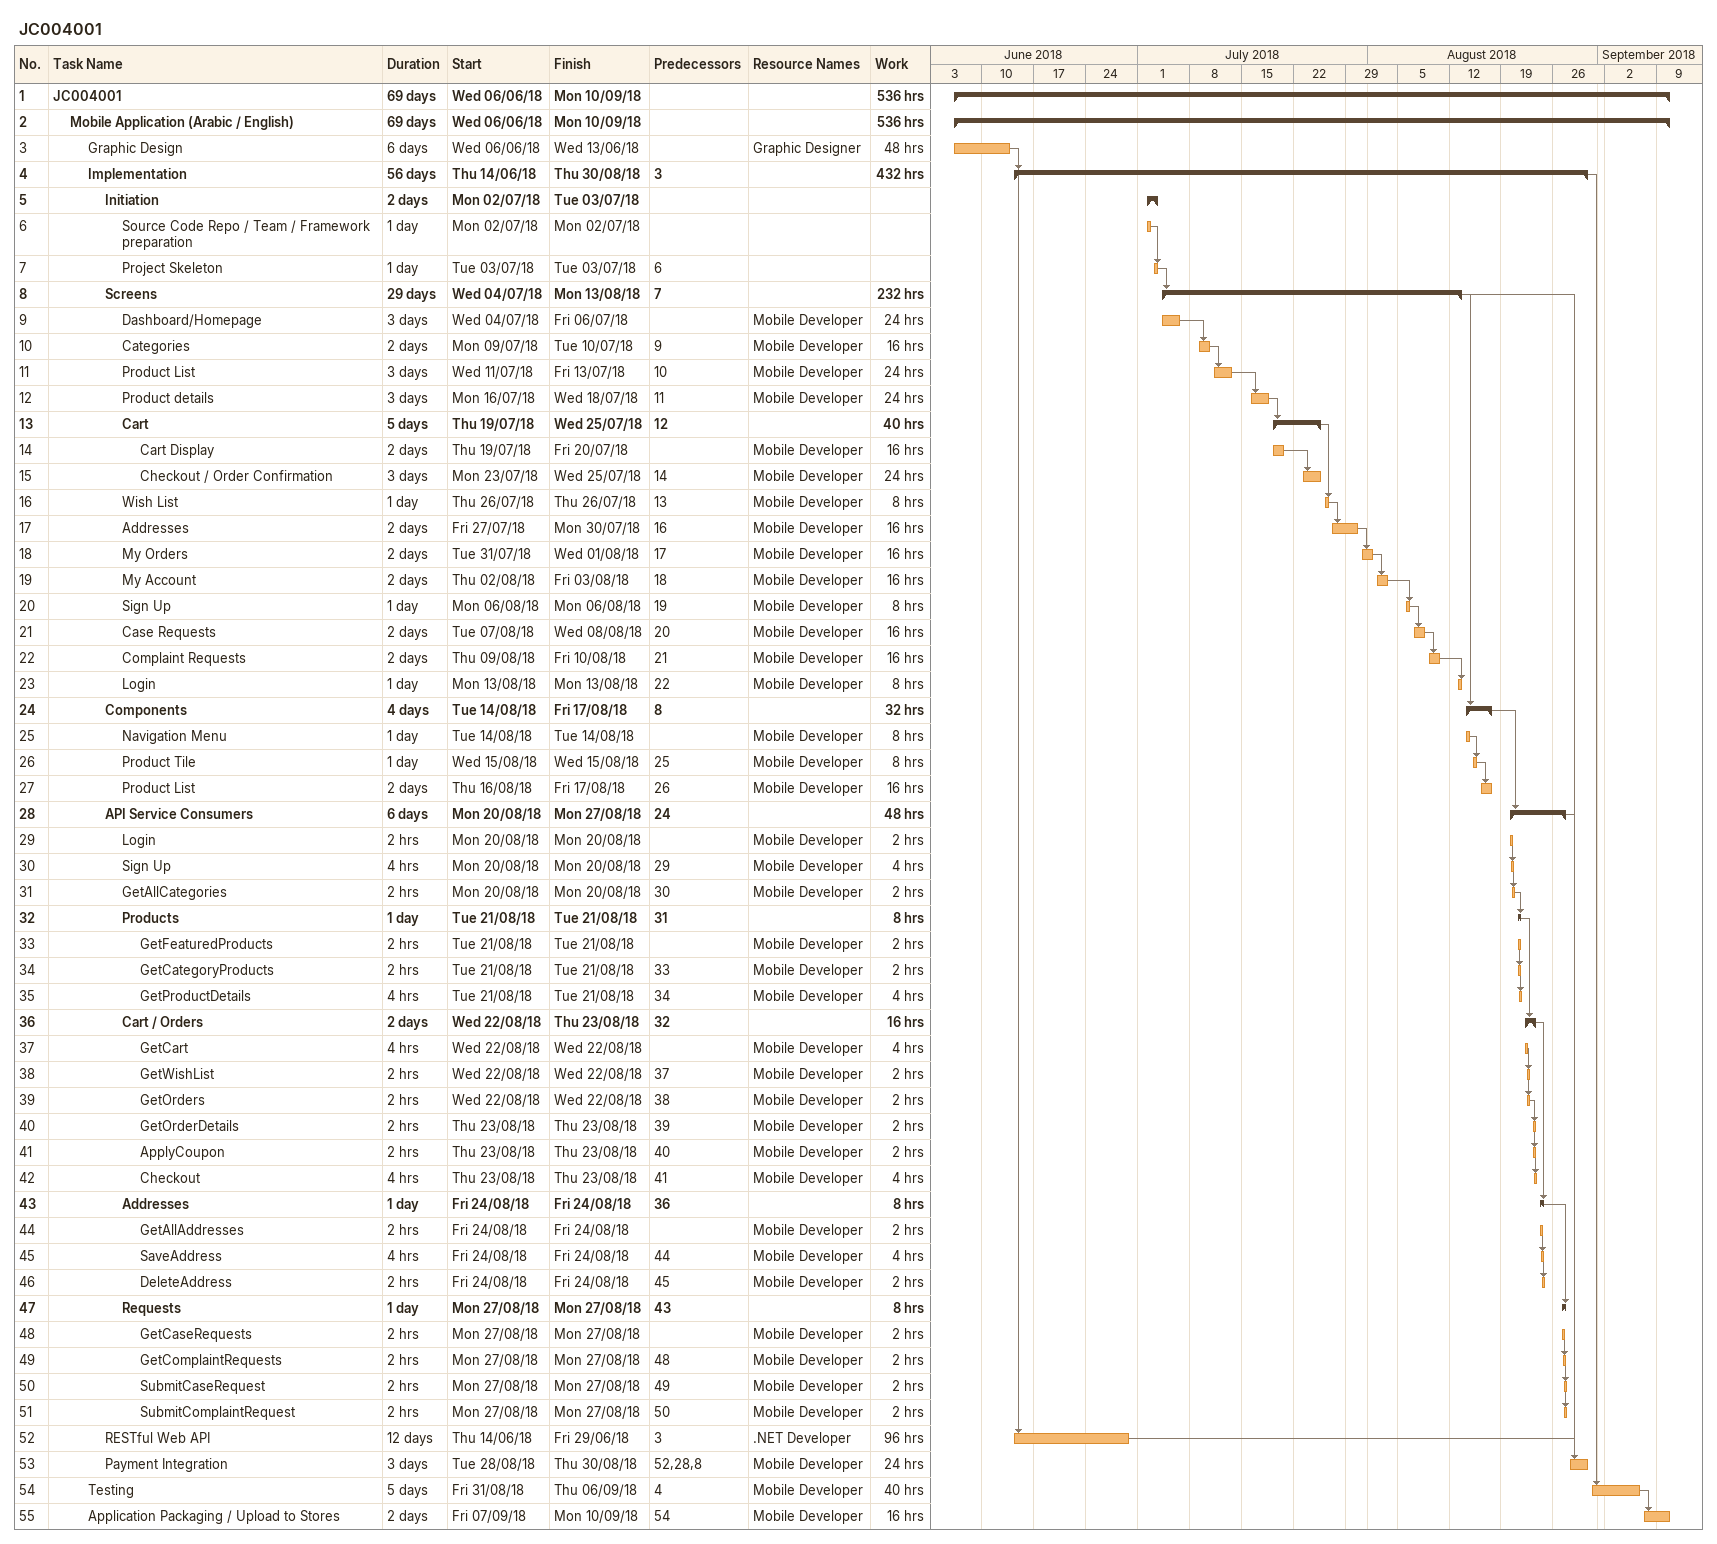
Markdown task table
JC004001

| ID | Level | Task | Duration | Start | Finish | Predecessors | Resources | Work (h) |
|---|---|---|---|---|---|---|---|---|
| 1 | 1 | **JC004001** | 69d | 2018-06-06 | 2018-09-10 |  |  | 536 |
| 2 | 2 | **Mobile Application (Arabic / English)** | 69d | 2018-06-06 | 2018-09-10 |  |  | 536 |
| 3 | 3 | Graphic Design | 6d | 2018-06-06 | 2018-06-13 |  | Graphic Designer | 48 |
| 4 | 3 | **Implementation** | 56d | 2018-06-14 | 2018-08-30 | 3 |  | 432 |
| 5 | 4 | **Initiation** | 2d | 2018-07-02 | 2018-07-03 |  |  |  |
| 6 | 5 | Source Code Repo / Team / Framework preparation | 1d | 2018-07-02 | 2018-07-02 |  |  |  |
| 7 | 5 | Project Skeleton | 1d | 2018-07-03 | 2018-07-03 | 6 |  |  |
| 8 | 4 | **Screens** | 29d | 2018-07-04 | 2018-08-13 | 7 |  | 232 |
| 9 | 5 | Dashboard/Homepage | 3d | 2018-07-04 | 2018-07-06 |  | Mobile Developer | 24 |
| 10 | 5 | Categories | 2d | 2018-07-09 | 2018-07-10 | 9 | Mobile Developer | 16 |
| 11 | 5 | Product List | 3d | 2018-07-11 | 2018-07-13 | 10 | Mobile Developer | 24 |
| 12 | 5 | Product details | 3d | 2018-07-16 | 2018-07-18 | 11 | Mobile Developer | 24 |
| 13 | 5 | **Cart** | 5d | 2018-07-19 | 2018-07-25 | 12 |  | 40 |
| 14 | 6 | Cart Display | 2d | 2018-07-19 | 2018-07-20 |  | Mobile Developer | 16 |
| 15 | 6 | Checkout / Order Confirmation | 3d | 2018-07-23 | 2018-07-25 | 14 | Mobile Developer | 24 |
| 16 | 5 | Wish List | 1d | 2018-07-26 | 2018-07-26 | 13 | Mobile Developer | 8 |
| 17 | 5 | Addresses | 2d | 2018-07-27 | 2018-07-30 | 16 | Mobile Developer | 16 |
| 18 | 5 | My Orders | 2d | 2018-07-31 | 2018-08-01 | 17 | Mobile Developer | 16 |
| 19 | 5 | My Account | 2d | 2018-08-02 | 2018-08-03 | 18 | Mobile Developer | 16 |
| 20 | 5 | Sign Up | 1d | 2018-08-06 | 2018-08-06 | 19 | Mobile Developer | 8 |
| 21 | 5 | Case Requests | 2d | 2018-08-07 | 2018-08-08 | 20 | Mobile Developer | 16 |
| 22 | 5 | Complaint Requests | 2d | 2018-08-09 | 2018-08-10 | 21 | Mobile Developer | 16 |
| 23 | 5 | Login | 1d | 2018-08-13 | 2018-08-13 | 22 | Mobile Developer | 8 |
| 24 | 4 | **Components** | 4d | 2018-08-14 | 2018-08-17 | 8 |  | 32 |
| 25 | 5 | Navigation Menu | 1d | 2018-08-14 | 2018-08-14 |  | Mobile Developer | 8 |
| 26 | 5 | Product Tile | 1d | 2018-08-15 | 2018-08-15 | 25 | Mobile Developer | 8 |
| 27 | 5 | Product List | 2d | 2018-08-16 | 2018-08-17 | 26 | Mobile Developer | 16 |
| 28 | 4 | **API Service Consumers** | 6d | 2018-08-20 | 2018-08-27 | 24 |  | 48 |
| 29 | 5 | Login | 2h | 2018-08-20 | 2018-08-20 |  | Mobile Developer | 2 |
| 30 | 5 | Sign Up | 4h | 2018-08-20 | 2018-08-20 | 29 | Mobile Developer | 4 |
| 31 | 5 | GetAllCategories | 2h | 2018-08-20 | 2018-08-20 | 30 | Mobile Developer | 2 |
| 32 | 5 | **Products** | 1d | 2018-08-21 | 2018-08-21 | 31 |  | 8 |
| 33 | 6 | GetFeaturedProducts | 2h | 2018-08-21 | 2018-08-21 |  | Mobile Developer | 2 |
| 34 | 6 | GetCategoryProducts | 2h | 2018-08-21 | 2018-08-21 | 33 | Mobile Developer | 2 |
| 35 | 6 | GetProductDetails | 4h | 2018-08-21 | 2018-08-21 | 34 | Mobile Developer | 4 |
| 36 | 5 | **Cart / Orders** | 2d | 2018-08-22 | 2018-08-23 | 32 |  | 16 |
| 37 | 6 | GetCart | 4h | 2018-08-22 | 2018-08-22 |  | Mobile Developer | 4 |
| 38 | 6 | GetWishList | 2h | 2018-08-22 | 2018-08-22 | 37 | Mobile Developer | 2 |
| 39 | 6 | GetOrders | 2h | 2018-08-22 | 2018-08-22 | 38 | Mobile Developer | 2 |
| 40 | 6 | GetOrderDetails | 2h | 2018-08-23 | 2018-08-23 | 39 | Mobile Developer | 2 |
| 41 | 6 | ApplyCoupon | 2h | 2018-08-23 | 2018-08-23 | 40 | Mobile Developer | 2 |
| 42 | 6 | Checkout | 4h | 2018-08-23 | 2018-08-23 | 41 | Mobile Developer | 4 |
| 43 | 5 | **Addresses** | 1d | 2018-08-24 | 2018-08-24 | 36 |  | 8 |
| 44 | 6 | GetAllAddresses | 2h | 2018-08-24 | 2018-08-24 |  | Mobile Developer | 2 |
| 45 | 6 | SaveAddress | 4h | 2018-08-24 | 2018-08-24 | 44 | Mobile Developer | 4 |
| 46 | 6 | DeleteAddress | 2h | 2018-08-24 | 2018-08-24 | 45 | Mobile Developer | 2 |
| 47 | 5 | **Requests** | 1d | 2018-08-27 | 2018-08-27 | 43 |  | 8 |
| 48 | 6 | GetCaseRequests | 2h | 2018-08-27 | 2018-08-27 |  | Mobile Developer | 2 |
| 49 | 6 | GetComplaintRequests | 2h | 2018-08-27 | 2018-08-27 | 48 | Mobile Developer | 2 |
| 50 | 6 | SubmitCaseRequest | 2h | 2018-08-27 | 2018-08-27 | 49 | Mobile Developer | 2 |
| 51 | 6 | SubmitComplaintRequest | 2h | 2018-08-27 | 2018-08-27 | 50 | Mobile Developer | 2 |
| 52 | 4 | RESTful Web API | 12d | 2018-06-14 | 2018-06-29 | 3 | .NET Developer | 96 |
| 53 | 4 | Payment Integration | 3d | 2018-08-28 | 2018-08-30 | 52, 28, 8 | Mobile Developer | 24 |
| 54 | 3 | Testing | 5d | 2018-08-31 | 2018-09-06 | 4 | Mobile Developer | 40 |
| 55 | 3 | Application Packaging / Upload to Stores | 2d | 2018-09-07 | 2018-09-10 | 54 | Mobile Developer | 16 |
